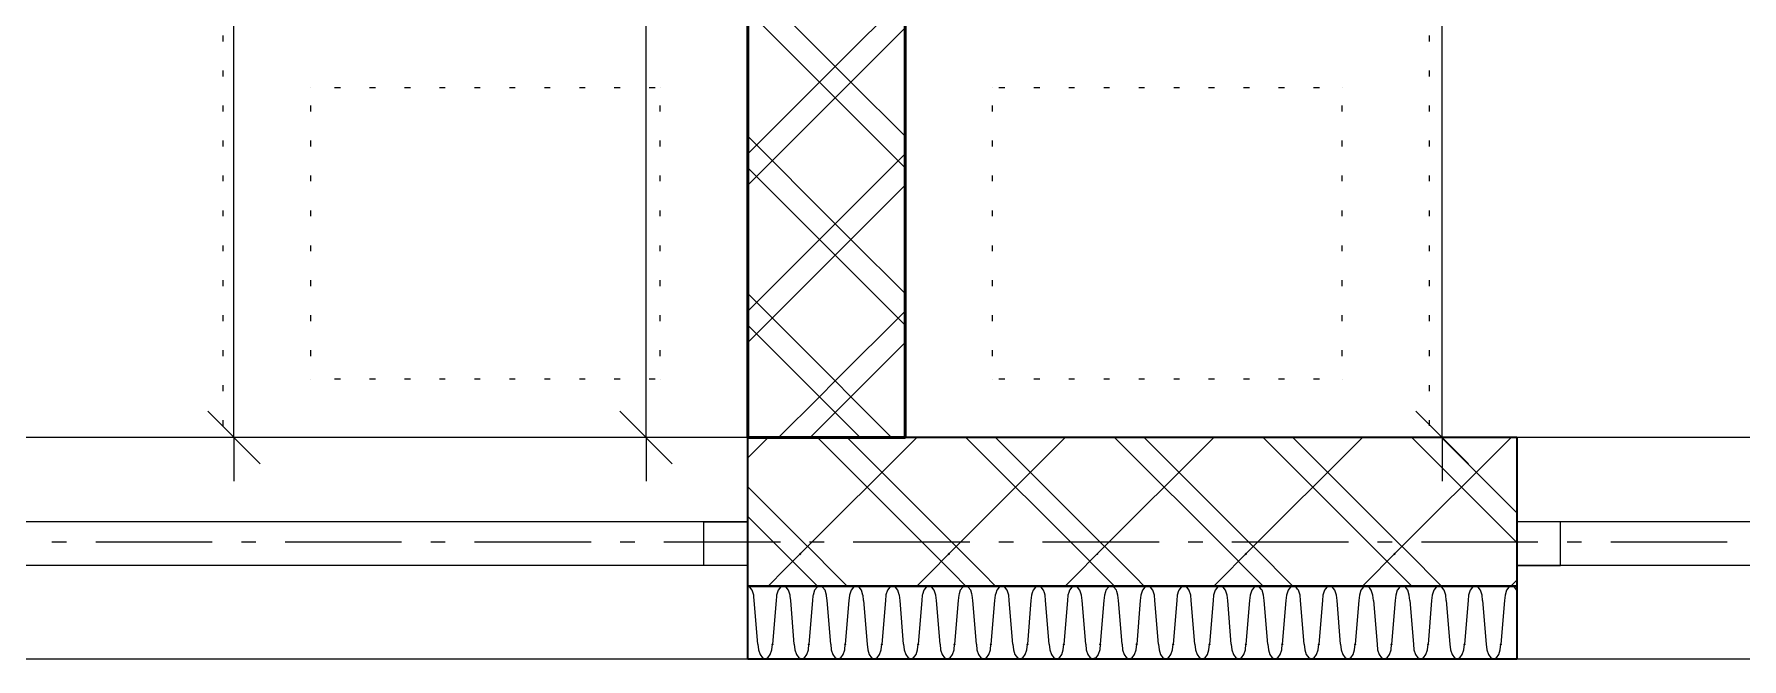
# Model space of a CAD drawing. Header units: millimetres. Extents: x 0 to 594, y 0 to 420.
# Drawn here: x 484.29 to 514.33, y 148.21 to 159.21 of the extents above; entities that cross this region are included whole.
import ezdxf

# ---------------------------------------------------------------- set-up
doc = ezdxf.new("R2010")
doc.units = ezdxf.units.MM
doc.header["$LTSCALE"] = 8
for name, color, linetype in [('PDF_Koty delkove', 7, 'Continuous'), ('PDF_Nabytek', 7, 'Continuous'), ('PDF_Okna', 7, 'Continuous'), ('PDF_Osy hlavni', 7, 'Continuous'), ('PDF_Steny akusticke', 7, 'Continuous'), ('PDF_Steny sendvic', 7, 'Continuous')]:
    doc.layers.add(name, color=color, linetype=linetype)

msp = doc.modelspace()

# ---------------------------------------------------------------- linework, layer by layer
at = {"layer": 'PDF_Koty delkove', "lineweight": 18}
for points in [[(509.056, 152.109), (509.056, 189.462), (509.056, 190.87), (509.056, 194.417), (509.056, 202.662), (509.056, 209.047), (509.056, 210.533), (509.056, 223.448), (509.056, 225.037), (509.056, 231.699), (509.056, 233.852), (509.056, 245.127), (509.056, 247.177)], [(487.803, 152.109), (487.803, 179.576), (487.803, 186.336), (487.803, 193.928), (487.803, 207.766), (487.803, 209.252), (487.803, 231.699), (487.803, 233.852), (487.803, 238.464)], [(495.052, 152.109), (495.052, 207.766), (495.052, 210.533), (495.052, 231.699), (495.052, 233.852)], [(488.264, 151.647), (487.341, 152.57)], [(495.514, 151.647), (494.591, 152.57)], [(509.517, 151.647), (508.595, 152.57)], [(488.571, 152.109), (487.803, 152.109), (487.034, 152.109)], [(487.803, 152.109), (487.803, 151.34)], [(495.821, 152.109), (495.052, 152.109), (494.284, 152.109)], [(495.052, 152.109), (495.052, 151.34)], [(509.825, 152.109), (509.056, 152.109), (508.287, 152.109)], [(509.056, 152.109), (509.056, 151.34)]]:
    msp.add_lwpolyline(points, dxfattribs=at)
at = {"layer": 'PDF_Nabytek', "lineweight": 13}
for points in [[(487.615, 159.076), (487.615, 159.179)], [(496.84, 159.076), (496.84, 159.179)], [(499.608, 159.076), (499.608, 159.179)], [(508.832, 159.076), (508.832, 159.179)], [(487.615, 158.461), (487.615, 158.564)], [(496.84, 158.461), (496.84, 158.564)], [(499.608, 158.461), (499.608, 158.564)], [(508.832, 158.461), (508.832, 158.564)], [(489.153, 158.259), (489.153, 158.259)], [(489.153, 158.259), (489.153, 158.259)], [(489.676, 158.259), (489.574, 158.259)], [(490.291, 158.259), (490.189, 158.259)], [(490.906, 158.259), (490.804, 158.259)], [(491.521, 158.259), (491.419, 158.259)], [(492.136, 158.259), (492.034, 158.259)], [(492.751, 158.259), (492.649, 158.259)], [(493.366, 158.259), (493.264, 158.259)], [(493.981, 158.259), (493.879, 158.259)], [(494.596, 158.259), (494.494, 158.259)], [(495.211, 158.259), (495.109, 158.259)], [(495.303, 158.259), (495.303, 158.259)], [(495.303, 158.259), (495.303, 158.259)], [(501.145, 158.259), (501.145, 158.259)], [(501.145, 158.259), (501.145, 158.259)], [(501.361, 158.259), (501.258, 158.259)], [(501.976, 158.259), (501.873, 158.259)], [(502.591, 158.259), (502.488, 158.259)], [(503.206, 158.259), (503.103, 158.259)], [(503.821, 158.259), (503.718, 158.259)], [(504.436, 158.259), (504.333, 158.259)], [(505.051, 158.259), (504.948, 158.259)], [(505.666, 158.259), (505.563, 158.259)], [(506.281, 158.259), (506.178, 158.259)], [(506.896, 158.259), (506.793, 158.259)], [(507.295, 158.259), (507.295, 158.259)], [(507.295, 158.259), (507.295, 158.259)], [(487.615, 157.846), (487.615, 157.949)], [(489.153, 157.846), (489.153, 157.949)], [(495.303, 157.846), (495.303, 157.949)], [(496.84, 157.846), (496.84, 157.949)], [(499.608, 157.846), (499.608, 157.949)], [(501.145, 157.846), (501.145, 157.949)], [(507.295, 157.846), (507.295, 157.949)], [(508.832, 157.846), (508.832, 157.949)], [(487.615, 157.231), (487.615, 157.334)], [(489.153, 157.231), (489.153, 157.334)], [(495.303, 157.231), (495.303, 157.334)], [(496.84, 157.231), (496.84, 157.334)], [(499.608, 157.231), (499.608, 157.334)], [(501.145, 157.231), (501.145, 157.334)], [(507.295, 157.231), (507.295, 157.334)], [(508.832, 157.231), (508.832, 157.334)], [(487.615, 156.616), (487.615, 156.719)], [(489.153, 156.616), (489.153, 156.719)], [(495.303, 156.616), (495.303, 156.719)], [(496.84, 156.616), (496.84, 156.719)], [(499.608, 156.616), (499.608, 156.719)], [(501.145, 156.616), (501.145, 156.719)], [(507.295, 156.616), (507.295, 156.719)], [(508.832, 156.616), (508.832, 156.719)], [(487.615, 156.001), (487.615, 156.104)], [(489.153, 156.001), (489.153, 156.104)], [(495.303, 156.001), (495.303, 156.104)], [(496.84, 156.001), (496.84, 156.104)], [(499.608, 156.001), (499.608, 156.104)], [(501.145, 156.001), (501.145, 156.104)], [(507.295, 156.001), (507.295, 156.104)], [(508.832, 156.001), (508.832, 156.104)], [(487.615, 155.386), (487.615, 155.489)], [(489.153, 155.386), (489.153, 155.489)], [(495.303, 155.386), (495.303, 155.489)], [(496.84, 155.386), (496.84, 155.489)], [(499.608, 155.386), (499.608, 155.489)], [(501.145, 155.386), (501.145, 155.489)], [(507.295, 155.386), (507.295, 155.489)], [(508.832, 155.386), (508.832, 155.489)], [(487.615, 154.771), (487.615, 154.874)], [(489.153, 154.771), (489.153, 154.874)], [(495.303, 154.771), (495.303, 154.874)], [(496.84, 154.771), (496.84, 154.874)], [(499.608, 154.771), (499.608, 154.874)], [(501.145, 154.771), (501.145, 154.874)], [(507.295, 154.771), (507.295, 154.874)], [(508.832, 154.771), (508.832, 154.874)], [(487.615, 154.156), (487.615, 154.259)], [(489.153, 154.156), (489.153, 154.259)], [(495.303, 154.156), (495.303, 154.259)], [(496.84, 154.156), (496.84, 154.259)], [(499.608, 154.156), (499.608, 154.259)], [(501.145, 154.156), (501.145, 154.259)], [(507.295, 154.156), (507.295, 154.259)], [(508.832, 154.156), (508.832, 154.259)], [(487.615, 153.541), (487.615, 153.644)], [(489.153, 153.541), (489.153, 153.644)], [(495.303, 153.541), (495.303, 153.644)], [(496.84, 153.541), (496.84, 153.644)], [(499.608, 153.541), (499.608, 153.644)], [(501.145, 153.541), (501.145, 153.644)], [(507.295, 153.541), (507.295, 153.644)], [(508.832, 153.541), (508.832, 153.644)], [(487.615, 152.926), (487.615, 153.029)], [(489.153, 153.134), (489.153, 153.134)], [(489.153, 153.134), (489.153, 153.134)], [(489.676, 153.134), (489.574, 153.134)], [(490.291, 153.134), (490.189, 153.134)], [(490.906, 153.134), (490.804, 153.134)], [(491.521, 153.134), (491.419, 153.134)], [(492.136, 153.134), (492.034, 153.134)], [(492.751, 153.134), (492.649, 153.134)], [(493.366, 153.134), (493.264, 153.134)], [(493.981, 153.134), (493.879, 153.134)], [(494.596, 153.134), (494.494, 153.134)], [(495.211, 153.134), (495.109, 153.134)], [(495.303, 153.134), (495.303, 153.134)], [(495.303, 153.134), (495.303, 153.134)], [(496.84, 152.926), (496.84, 153.029)], [(499.608, 152.926), (499.608, 153.029)], [(501.145, 153.134), (501.145, 153.134)], [(501.145, 153.134), (501.145, 153.134)], [(501.361, 153.134), (501.258, 153.134)], [(501.976, 153.134), (501.873, 153.134)], [(502.591, 153.134), (502.488, 153.134)], [(503.206, 153.134), (503.103, 153.134)], [(503.821, 153.134), (503.718, 153.134)], [(504.436, 153.134), (504.333, 153.134)], [(505.051, 153.134), (504.948, 153.134)], [(505.666, 153.134), (505.563, 153.134)], [(506.281, 153.134), (506.178, 153.134)], [(506.896, 153.134), (506.793, 153.134)], [(507.295, 153.134), (507.295, 153.134)], [(507.295, 153.134), (507.295, 153.134)], [(508.832, 152.926), (508.832, 153.029)], [(487.615, 152.311), (487.615, 152.414)], [(496.84, 152.311), (496.84, 152.414)], [(499.608, 152.311), (499.608, 152.414)], [(508.832, 152.311), (508.832, 152.414)], [(487.615, 152.109), (487.615, 152.109)], [(487.615, 152.109), (487.615, 152.109)], [(487.831, 152.109), (487.729, 152.109)], [(488.446, 152.109), (488.344, 152.109)], [(489.061, 152.109), (488.959, 152.109)], [(489.676, 152.109), (489.574, 152.109)], [(490.291, 152.109), (490.189, 152.109)], [(490.906, 152.109), (490.804, 152.109)], [(491.521, 152.109), (491.419, 152.109)], [(492.136, 152.109), (492.034, 152.109)], [(492.751, 152.109), (492.649, 152.109)], [(493.366, 152.109), (493.264, 152.109)], [(493.981, 152.109), (493.879, 152.109)], [(494.596, 152.109), (494.494, 152.109)], [(495.211, 152.109), (495.109, 152.109)], [(495.826, 152.109), (495.724, 152.109)], [(496.441, 152.109), (496.339, 152.109)], [(496.84, 152.109), (496.84, 152.109)], [(496.84, 152.109), (496.84, 152.109)], [(499.608, 152.109), (499.608, 152.109)], [(499.608, 152.109), (499.608, 152.109)], [(500.131, 152.109), (500.028, 152.109)], [(500.746, 152.109), (500.643, 152.109)], [(501.361, 152.109), (501.258, 152.109)], [(501.976, 152.109), (501.873, 152.109)], [(502.591, 152.109), (502.488, 152.109)], [(503.206, 152.109), (503.103, 152.109)], [(503.821, 152.109), (503.718, 152.109)], [(504.436, 152.109), (504.333, 152.109)], [(505.051, 152.109), (504.948, 152.109)], [(505.666, 152.109), (505.563, 152.109)], [(506.281, 152.109), (506.178, 152.109)], [(506.896, 152.109), (506.793, 152.109)], [(507.511, 152.109), (507.408, 152.109)], [(508.126, 152.109), (508.023, 152.109)], [(508.741, 152.109), (508.638, 152.109)], [(508.832, 152.109), (508.832, 152.109)], [(508.832, 152.109), (508.832, 152.109)]]:
    msp.add_lwpolyline(points, dxfattribs=at)
at = {"layer": 'PDF_Okna', "lineweight": 25}
for points in [[(496.84, 152.109), (482.49, 152.109)], [(520.62, 152.109), (510.37, 152.109)], [(496.84, 150.622), (482.49, 150.622)], [(520.62, 150.622), (510.37, 150.622)], [(496.84, 149.854), (482.49, 149.854)], [(520.62, 149.854), (510.37, 149.854)], [(482.49, 148.214), (496.84, 148.214)], [(510.37, 148.214), (520.62, 148.214)]]:
    msp.add_lwpolyline(points, dxfattribs=at)
for points in [[(496.84, 149.854), (496.071, 149.854), (496.071, 150.622), (496.84, 150.622)], [(510.37, 149.854), (511.139, 149.854), (511.139, 150.622), (510.37, 150.622)]]:
    msp.add_lwpolyline(points, close=True, dxfattribs=at)
at = {"layer": 'PDF_Osy hlavni', "lineweight": 18}
for points in [[(484.859, 150.264), (484.602, 150.264)], [(487.421, 150.264), (485.371, 150.264)], [(488.19, 150.264), (487.934, 150.264)], [(490.752, 150.264), (488.702, 150.264)], [(491.521, 150.264), (491.265, 150.264)], [(494.084, 150.264), (492.034, 150.264)], [(494.852, 150.264), (494.596, 150.264)], [(497.415, 150.264), (495.365, 150.264)], [(498.183, 150.264), (497.927, 150.264)], [(500.746, 150.264), (498.696, 150.264)], [(501.515, 150.264), (501.258, 150.264)], [(504.077, 150.264), (502.027, 150.264)], [(504.846, 150.264), (504.59, 150.264)], [(507.408, 150.264), (505.358, 150.264)], [(508.177, 150.264), (507.921, 150.264)], [(510.74, 150.264), (508.69, 150.264)], [(511.508, 150.264), (511.252, 150.264)], [(514.071, 150.264), (512.021, 150.264)]]:
    msp.add_lwpolyline(points, dxfattribs=at)
at = {"layer": 'PDF_Steny akusticke', "lineweight": 50}
msp.add_lwpolyline([(491.818, 207.766), (496.84, 207.766), (496.84, 152.109), (499.608, 152.109), (499.608, 207.766)], dxfattribs=at)
at = {"layer": 'PDF_Steny akusticke', "lineweight": 9}
for points in [[(498.654, 158.361), (498.378, 158.638), (496.84, 160.175)], [(498.378, 158.638), (499.608, 159.868)], [(498.101, 158.361), (496.84, 159.622)], [(496.84, 156.547), (498.378, 158.084), (498.654, 158.361), (499.608, 159.314)], [(498.101, 158.361), (498.378, 158.638)], [(498.378, 158.084), (498.101, 158.361), (496.84, 157.1)], [(499.608, 157.408), (498.654, 158.361)], [(499.608, 156.854), (498.378, 158.084)], [(498.654, 155.594), (498.378, 155.87), (496.84, 157.408)], [(498.101, 155.594), (496.84, 156.854)], [(498.378, 155.87), (499.608, 157.1)], [(496.84, 153.779), (498.378, 155.317), (498.654, 155.594), (499.608, 156.547)], [(498.101, 155.594), (498.378, 155.87)], [(498.378, 155.317), (498.101, 155.594), (496.84, 154.333)], [(499.608, 154.087), (498.378, 155.317)], [(499.608, 154.64), (498.654, 155.594)], [(498.654, 152.826), (498.378, 153.103), (496.84, 154.64)], [(498.378, 153.103), (499.608, 154.333)], [(498.101, 152.826), (496.84, 154.087)], [(497.937, 152.109), (498.378, 152.549), (498.654, 152.826), (499.608, 153.779)], [(498.101, 152.826), (498.378, 153.103)], [(498.378, 152.549), (498.101, 152.826), (497.383, 152.109)], [(499.372, 152.109), (498.654, 152.826)], [(498.818, 152.109), (498.378, 152.549)]]:
    msp.add_lwpolyline(points, dxfattribs=at)
at = {"layer": 'PDF_Steny sendvic', "lineweight": 9}
for points in [[(496.84, 151.75), (497.199, 152.109)], [(497.199, 149.495), (497.498, 149.795), (497.763, 150.059), (499.813, 152.109)], [(500.115, 150.059), (498.065, 152.109)], [(500.376, 150.32), (498.588, 152.109)], [(499.813, 149.495), (500.053, 149.735), (500.376, 150.059), (502.426, 152.109)], [(502.729, 150.059), (500.679, 152.109)], [(502.99, 150.32), (501.201, 152.109)], [(502.426, 149.495), (502.607, 149.676), (502.99, 150.059), (505.04, 152.109)], [(505.342, 150.059), (503.292, 152.109)], [(505.604, 150.32), (503.815, 152.109)], [(505.04, 149.495), (505.161, 149.616), (505.604, 150.059), (507.654, 152.109)], [(507.956, 150.059), (505.906, 152.109)], [(508.217, 150.32), (506.429, 152.109)], [(507.654, 149.495), (507.716, 149.557), (508.217, 150.059), (510.267, 152.109)], [(510.37, 150.259), (508.52, 152.109)], [(510.37, 150.781), (509.043, 152.109)], [(497.763, 150.32), (496.84, 151.243)], [(497.501, 150.059), (496.84, 150.72)], [(498.024, 150.059), (497.763, 150.32)], [(500.638, 150.059), (500.376, 150.32)], [(503.251, 150.059), (502.99, 150.32)], [(505.865, 150.059), (505.604, 150.32)], [(508.479, 150.059), (508.217, 150.32)], [(497.763, 149.797), (497.501, 150.059)], [(498.588, 149.495), (498.307, 149.776), (498.024, 150.059)], [(500.376, 149.797), (500.115, 150.059)], [(501.201, 149.495), (500.983, 149.713), (500.638, 150.059)], [(502.99, 149.797), (502.729, 150.059)], [(503.815, 149.495), (503.659, 149.651), (503.251, 150.059)], [(505.604, 149.797), (505.342, 150.059)], [(506.429, 149.495), (506.335, 149.589), (505.865, 150.059)], [(508.217, 149.797), (507.956, 150.059)], [(509.043, 149.495), (509.011, 149.527), (508.479, 150.059)], [(498.065, 149.495), (497.772, 149.788), (497.763, 149.797)], [(500.679, 149.495), (500.448, 149.726), (500.376, 149.797)], [(503.292, 149.495), (503.124, 149.664), (502.99, 149.797)], [(505.906, 149.495), (505.8, 149.601), (505.604, 149.797)], [(508.52, 149.495), (508.476, 149.539), (508.217, 149.797)], [(510.267, 149.495), (510.27, 149.497), (510.37, 149.597)], [(496.956, 149.239), (496.949, 149.306), (496.946, 149.337), (496.918, 149.421), (496.877, 149.477), (496.841, 149.495)], [(497.454, 149.495), (497.419, 149.477), (497.377, 149.421), (497.349, 149.337), (497.346, 149.311), (497.339, 149.239)], [(497.597, 149.239), (497.589, 149.315), (497.587, 149.337), (497.559, 149.421), (497.517, 149.477), (497.481, 149.495)], [(498.095, 149.495), (498.059, 149.477), (498.017, 149.421), (497.99, 149.337), (497.988, 149.32), (497.98, 149.239)], [(498.237, 149.239), (498.229, 149.324), (498.227, 149.337), (498.2, 149.421), (498.158, 149.477), (498.122, 149.495)], [(498.736, 149.495), (498.7, 149.477), (498.658, 149.421), (498.63, 149.337), (498.629, 149.329), (498.62, 149.239)], [(498.878, 149.239), (498.869, 149.333), (498.868, 149.337), (498.84, 149.421), (498.798, 149.477), (498.763, 149.495)], [(499.376, 149.495), (499.34, 149.477), (499.299, 149.421), (499.271, 149.338), (499.271, 149.337), (499.261, 149.239)], [(499.507, 149.342), (499.481, 149.421), (499.439, 149.477), (499.403, 149.495)], [(499.519, 149.239), (499.509, 149.337), (499.507, 149.342)], [(500.017, 149.495), (499.981, 149.477), (499.939, 149.421), (499.915, 149.347), (499.911, 149.337), (499.902, 149.239)], [(500.159, 149.239), (500.149, 149.337), (500.145, 149.351), (500.121, 149.421), (500.08, 149.477), (500.044, 149.495)], [(500.658, 149.495), (500.622, 149.477), (500.58, 149.421), (500.558, 149.357), (500.552, 149.337), (500.542, 149.239)], [(500.8, 149.239), (500.79, 149.337), (500.782, 149.36), (500.762, 149.421), (500.72, 149.477), (500.684, 149.495)], [(501.298, 149.495), (501.262, 149.477), (501.221, 149.421), (501.202, 149.366), (501.193, 149.337), (501.183, 149.239)], [(501.44, 149.239), (501.431, 149.337), (501.42, 149.369), (501.403, 149.421), (501.361, 149.477), (501.325, 149.495)], [(501.939, 149.495), (501.903, 149.477), (501.861, 149.421), (501.846, 149.375), (501.833, 149.337), (501.823, 149.239)], [(502.081, 149.239), (502.071, 149.337), (502.058, 149.378), (502.043, 149.421), (502.001, 149.477), (501.966, 149.495)], [(502.579, 149.495), (502.544, 149.477), (502.502, 149.421), (502.489, 149.384), (502.474, 149.337), (502.464, 149.239)], [(502.722, 149.239), (502.712, 149.337), (502.695, 149.387), (502.684, 149.421), (502.642, 149.477), (502.606, 149.495)], [(503.22, 149.495), (503.184, 149.477), (503.142, 149.421), (503.133, 149.393), (503.114, 149.337), (503.105, 149.239)], [(503.362, 149.239), (503.352, 149.337), (503.333, 149.396), (503.325, 149.421), (503.283, 149.477), (503.247, 149.495)], [(503.861, 149.495), (503.825, 149.477), (503.783, 149.421), (503.777, 149.402), (503.755, 149.337), (503.745, 149.239)], [(504.003, 149.239), (503.993, 149.337), (503.971, 149.405), (503.965, 149.421), (503.923, 149.477), (503.888, 149.495)], [(504.501, 149.495), (504.465, 149.477), (504.424, 149.421), (504.42, 149.411), (504.396, 149.337), (504.386, 149.239)], [(504.643, 149.239), (504.634, 149.337), (504.608, 149.414), (504.606, 149.421), (504.564, 149.477), (504.528, 149.495)], [(505.142, 149.495), (505.106, 149.477), (505.064, 149.421), (505.064, 149.42), (505.036, 149.337), (505.027, 149.239)], [(505.284, 149.239), (505.274, 149.337), (505.246, 149.421), (505.245, 149.423), (505.205, 149.477), (505.169, 149.495)], [(505.782, 149.495), (505.747, 149.477), (505.711, 149.429), (505.705, 149.421), (505.677, 149.337), (505.667, 149.239)], [(505.879, 149.432), (505.845, 149.477), (505.809, 149.495)], [(505.925, 149.239), (505.915, 149.337), (505.887, 149.421), (505.879, 149.432)], [(506.423, 149.495), (506.387, 149.477), (506.359, 149.438), (506.345, 149.421), (506.318, 149.337), (506.308, 149.239)], [(506.565, 149.239), (506.556, 149.337), (506.528, 149.421), (506.513, 149.441), (506.486, 149.477), (506.45, 149.495)], [(507.064, 149.495), (507.028, 149.477), (507.006, 149.448), (506.986, 149.421), (506.958, 149.337), (506.948, 149.239)], [(507.206, 149.239), (507.196, 149.337), (507.168, 149.421), (507.147, 149.449), (507.126, 149.477), (507.091, 149.495)], [(507.704, 149.495), (507.669, 149.477), (507.654, 149.457), (507.627, 149.421), (507.599, 149.337), (507.589, 149.239)], [(507.847, 149.239), (507.837, 149.337), (507.809, 149.421), (507.781, 149.458), (507.767, 149.477), (507.731, 149.495)], [(508.345, 149.495), (508.309, 149.477), (508.301, 149.466), (508.267, 149.421), (508.239, 149.337), (508.23, 149.239)], [(508.487, 149.239), (508.477, 149.337), (508.449, 149.421), (508.415, 149.467), (508.408, 149.477), (508.372, 149.495)], [(508.986, 149.495), (508.95, 149.477), (508.948, 149.475), (508.908, 149.421), (508.88, 149.337), (508.87, 149.239)], [(509.128, 149.239), (509.118, 149.337), (509.09, 149.421), (509.049, 149.476), (509.048, 149.477), (509.012, 149.495)], [(509.626, 149.495), (509.605, 149.484), (509.59, 149.477), (509.549, 149.421), (509.521, 149.337), (509.511, 149.239)], [(509.768, 149.239), (509.759, 149.337), (509.731, 149.421), (509.689, 149.477), (509.672, 149.485), (509.653, 149.495)], [(510.267, 149.495), (510.264, 149.493), (510.231, 149.477), (510.189, 149.421), (510.161, 149.337), (510.151, 149.239)], [(510.37, 149.423), (510.33, 149.477), (510.296, 149.494), (510.294, 149.495)], [(497.019, 148.47), (496.956, 149.239)], [(497.339, 149.239), (497.276, 148.47)], [(497.339, 149.239), (497.339, 149.239)], [(497.66, 148.47), (497.597, 149.239)], [(497.98, 149.239), (497.916, 148.47)], [(497.98, 149.239), (497.98, 149.239)], [(498.301, 148.47), (498.237, 149.239)], [(498.62, 149.239), (498.557, 148.47)], [(498.62, 149.239), (498.62, 149.239)], [(498.878, 149.239), (498.941, 148.47), (498.951, 148.372), (498.979, 148.289), (499.02, 148.233), (499.069, 148.214)], [(499.261, 149.239), (499.198, 148.47)], [(499.261, 149.239), (499.261, 149.239)], [(499.582, 148.47), (499.519, 149.239)], [(499.902, 149.239), (499.838, 148.47)], [(499.902, 149.239), (499.902, 149.239)], [(500.223, 148.47), (500.159, 149.239)], [(500.542, 149.239), (500.479, 148.47)], [(500.542, 149.239), (500.542, 149.239)], [(500.863, 148.47), (500.8, 149.239)], [(501.183, 149.239), (501.119, 148.47)], [(501.183, 149.239), (501.183, 149.239)], [(501.504, 148.47), (501.44, 149.239)], [(501.823, 149.239), (501.76, 148.47)], [(501.823, 149.239), (501.823, 149.239)], [(502.144, 148.47), (502.081, 149.239)], [(502.464, 149.239), (502.401, 148.47)], [(502.464, 149.239), (502.464, 149.239)], [(502.464, 149.239), (502.464, 149.239)], [(502.785, 148.47), (502.722, 149.239)], [(503.105, 149.239), (503.041, 148.47), (503.032, 148.372), (503.004, 148.289), (502.962, 148.233), (502.913, 148.214)], [(503.105, 149.239), (503.105, 149.239)], [(503.426, 148.47), (503.362, 149.239)], [(503.745, 149.239), (503.682, 148.47)], [(503.745, 149.239), (503.745, 149.239)], [(504.066, 148.47), (504.003, 149.239)], [(504.386, 149.239), (504.323, 148.47)], [(504.386, 149.239), (504.386, 149.239)], [(504.707, 148.47), (504.643, 149.239)], [(505.027, 149.239), (504.963, 148.47)], [(505.027, 149.239), (505.027, 149.239)], [(505.347, 148.47), (505.284, 149.239)], [(505.667, 149.239), (505.604, 148.47)], [(505.667, 149.239), (505.667, 149.239)], [(505.988, 148.47), (505.925, 149.239)], [(506.308, 149.239), (506.244, 148.47)], [(506.308, 149.239), (506.308, 149.239)], [(506.629, 148.47), (506.565, 149.239)], [(506.948, 149.239), (506.885, 148.47)], [(506.948, 149.239), (506.948, 149.239)], [(507.269, 148.47), (507.206, 149.239)], [(507.589, 149.239), (507.526, 148.47)], [(507.589, 149.239), (507.589, 149.239)], [(507.847, 149.239), (507.91, 148.47), (507.92, 148.372), (507.948, 148.289), (507.989, 148.233), (508.038, 148.214)], [(508.23, 149.239), (508.166, 148.47)], [(508.23, 149.239), (508.23, 149.239)], [(508.487, 149.239), (508.551, 148.47), (508.56, 148.372), (508.588, 148.289), (508.63, 148.233), (508.679, 148.214)], [(508.87, 149.239), (508.807, 148.47)], [(508.87, 149.239), (508.87, 149.239)], [(509.128, 149.239), (509.191, 148.47), (509.201, 148.372), (509.229, 148.289), (509.27, 148.233), (509.319, 148.214)], [(509.511, 149.239), (509.447, 148.47)], [(509.511, 149.239), (509.511, 149.239)], [(509.768, 149.239), (509.832, 148.47), (509.842, 148.372), (509.869, 148.289), (509.911, 148.233), (509.96, 148.214)], [(510.151, 149.239), (510.088, 148.47)], [(510.151, 149.239), (510.151, 149.239)], [(497.019, 148.47), (497.029, 148.372), (497.057, 148.289), (497.099, 148.233), (497.148, 148.214)], [(497.148, 148.214), (497.197, 148.233), (497.238, 148.289), (497.266, 148.372), (497.276, 148.47)], [(497.66, 148.47), (497.67, 148.372), (497.698, 148.289), (497.739, 148.233), (497.788, 148.214)], [(497.788, 148.214), (497.837, 148.233), (497.879, 148.289), (497.907, 148.372), (497.916, 148.47)], [(498.301, 148.47), (498.31, 148.372), (498.338, 148.289), (498.38, 148.233), (498.429, 148.214)], [(498.429, 148.214), (498.478, 148.233), (498.519, 148.289), (498.547, 148.372), (498.557, 148.47)], [(499.069, 148.214), (499.118, 148.233), (499.16, 148.289), (499.188, 148.372), (499.198, 148.47)], [(499.582, 148.47), (499.592, 148.372), (499.619, 148.289), (499.661, 148.233), (499.71, 148.214)], [(499.71, 148.214), (499.759, 148.233), (499.801, 148.289), (499.828, 148.372), (499.838, 148.47)], [(500.223, 148.47), (500.232, 148.372), (500.26, 148.289), (500.302, 148.233), (500.351, 148.214)], [(500.351, 148.214), (500.4, 148.233), (500.441, 148.289), (500.469, 148.372), (500.479, 148.47)], [(500.863, 148.47), (500.873, 148.372), (500.901, 148.289), (500.942, 148.233), (500.991, 148.214)], [(500.991, 148.214), (501.04, 148.233), (501.082, 148.289), (501.11, 148.372), (501.119, 148.47)], [(501.504, 148.47), (501.514, 148.372), (501.541, 148.289), (501.583, 148.233), (501.632, 148.214)], [(501.632, 148.214), (501.681, 148.233), (501.723, 148.289), (501.75, 148.372), (501.76, 148.47)], [(502.144, 148.47), (502.154, 148.372), (502.182, 148.289), (502.223, 148.233), (502.273, 148.214)], [(502.273, 148.214), (502.322, 148.233), (502.363, 148.289), (502.391, 148.372), (502.401, 148.47)], [(502.785, 148.47), (502.795, 148.372), (502.823, 148.289), (502.864, 148.233), (502.913, 148.214)], [(503.426, 148.47), (503.435, 148.372), (503.463, 148.289), (503.505, 148.233), (503.554, 148.214)], [(503.554, 148.214), (503.603, 148.233), (503.644, 148.289), (503.672, 148.372), (503.682, 148.47)], [(504.066, 148.47), (504.076, 148.372), (504.104, 148.289), (504.145, 148.233), (504.194, 148.214)], [(504.194, 148.214), (504.243, 148.233), (504.285, 148.289), (504.313, 148.372), (504.323, 148.47)], [(504.707, 148.47), (504.717, 148.372), (504.744, 148.289), (504.786, 148.233), (504.835, 148.214)], [(504.835, 148.214), (504.884, 148.233), (504.926, 148.289), (504.953, 148.372), (504.963, 148.47)], [(505.347, 148.47), (505.357, 148.372), (505.385, 148.289), (505.427, 148.233), (505.476, 148.214)], [(505.476, 148.214), (505.525, 148.233), (505.566, 148.289), (505.594, 148.372), (505.604, 148.47)], [(505.988, 148.47), (505.998, 148.372), (506.026, 148.289), (506.067, 148.233), (506.116, 148.214)], [(506.116, 148.214), (506.165, 148.233), (506.207, 148.289), (506.235, 148.372), (506.244, 148.47)], [(506.629, 148.47), (506.638, 148.372), (506.666, 148.289), (506.708, 148.233), (506.757, 148.214)], [(506.757, 148.214), (506.806, 148.233), (506.847, 148.289), (506.875, 148.372), (506.885, 148.47)], [(507.269, 148.47), (507.279, 148.372), (507.307, 148.289)], [(507.397, 148.214), (507.447, 148.233), (507.488, 148.289), (507.516, 148.372), (507.526, 148.47)], [(508.038, 148.214), (508.087, 148.233), (508.129, 148.289), (508.156, 148.372), (508.166, 148.47)], [(508.679, 148.214), (508.728, 148.233), (508.769, 148.289), (508.797, 148.372), (508.807, 148.47)], [(509.319, 148.214), (509.368, 148.233), (509.41, 148.289), (509.438, 148.372), (509.447, 148.47)], [(509.96, 148.214), (510.009, 148.233), (510.051, 148.289), (510.078, 148.372), (510.088, 148.47)], [(507.307, 148.289), (507.348, 148.233), (507.397, 148.214)]]:
    msp.add_lwpolyline(points, dxfattribs=at)
at = {"layer": 'PDF_Steny sendvic', "lineweight": 35}
for points in [[(496.84, 149.495), (496.84, 149.854), (496.84, 150.622), (496.84, 152.109)], [(510.37, 152.109), (499.608, 152.109), (496.84, 152.109)], [(510.37, 152.109), (510.37, 150.622), (510.37, 149.854), (510.37, 149.495), (496.84, 149.495)], [(496.84, 149.495), (510.37, 149.495)], [(496.84, 148.214), (496.84, 149.495)], [(510.37, 149.495), (510.37, 148.214)], [(496.84, 148.214), (510.37, 148.214)]]:
    msp.add_lwpolyline(points, dxfattribs=at)
at = {"layer": 'PDF_Steny sendvic', "lineweight": 9, "transparency": 33554559}
for points in [[(497.763, 150.036), (497.74, 150.059), (497.786, 150.059), (497.763, 150.082)], [(500.376, 150.036), (500.353, 150.059), (500.399, 150.059), (500.376, 150.082)], [(502.99, 150.036), (502.967, 150.059), (503.013, 150.059), (502.99, 150.082)], [(505.604, 150.036), (505.581, 150.059), (505.627, 150.059), (505.604, 150.082)], [(508.217, 150.036), (508.194, 150.059), (508.241, 150.059), (508.217, 150.082)], [(497.276, 148.447), (497.253, 148.47), (497.299, 148.47), (497.276, 148.493)], [(497.916, 148.447), (497.893, 148.47), (497.939, 148.47), (497.916, 148.493)], [(498.557, 148.447), (498.534, 148.47), (498.58, 148.47), (498.557, 148.493)], [(499.198, 148.447), (499.174, 148.47), (499.221, 148.47), (499.198, 148.493)], [(499.838, 148.447), (499.815, 148.47), (499.861, 148.47), (499.838, 148.493)], [(500.479, 148.447), (500.456, 148.47), (500.502, 148.47), (500.479, 148.493)], [(501.119, 148.447), (501.096, 148.47), (501.142, 148.47), (501.119, 148.493)], [(501.76, 148.447), (501.737, 148.47), (501.783, 148.47), (501.76, 148.493)], [(502.401, 148.447), (502.378, 148.47), (502.424, 148.47), (502.401, 148.493)], [(503.041, 148.447), (503.018, 148.47), (503.064, 148.47), (503.041, 148.493)], [(503.682, 148.447), (503.659, 148.47), (503.705, 148.47), (503.682, 148.493)], [(504.323, 148.447), (504.299, 148.47), (504.346, 148.47), (504.323, 148.493)], [(504.963, 148.447), (504.94, 148.47), (504.986, 148.47), (504.963, 148.493)], [(505.604, 148.447), (505.581, 148.47), (505.627, 148.47), (505.604, 148.493)], [(506.244, 148.447), (506.221, 148.47), (506.267, 148.47), (506.244, 148.493)], [(506.885, 148.447), (506.862, 148.47), (506.908, 148.47), (506.885, 148.493)], [(507.526, 148.447), (507.503, 148.47), (507.549, 148.47), (507.526, 148.493)], [(508.166, 148.447), (508.143, 148.47), (508.189, 148.47), (508.166, 148.493)], [(508.807, 148.447), (508.784, 148.47), (508.83, 148.47), (508.807, 148.493)], [(509.447, 148.447), (509.424, 148.47), (509.471, 148.47), (509.447, 148.493)], [(510.088, 148.447), (510.065, 148.47), (510.111, 148.47), (510.088, 148.493)]]:
    msp.add_solid(points, dxfattribs=at)

doc.saveas('drawing.dxf')
